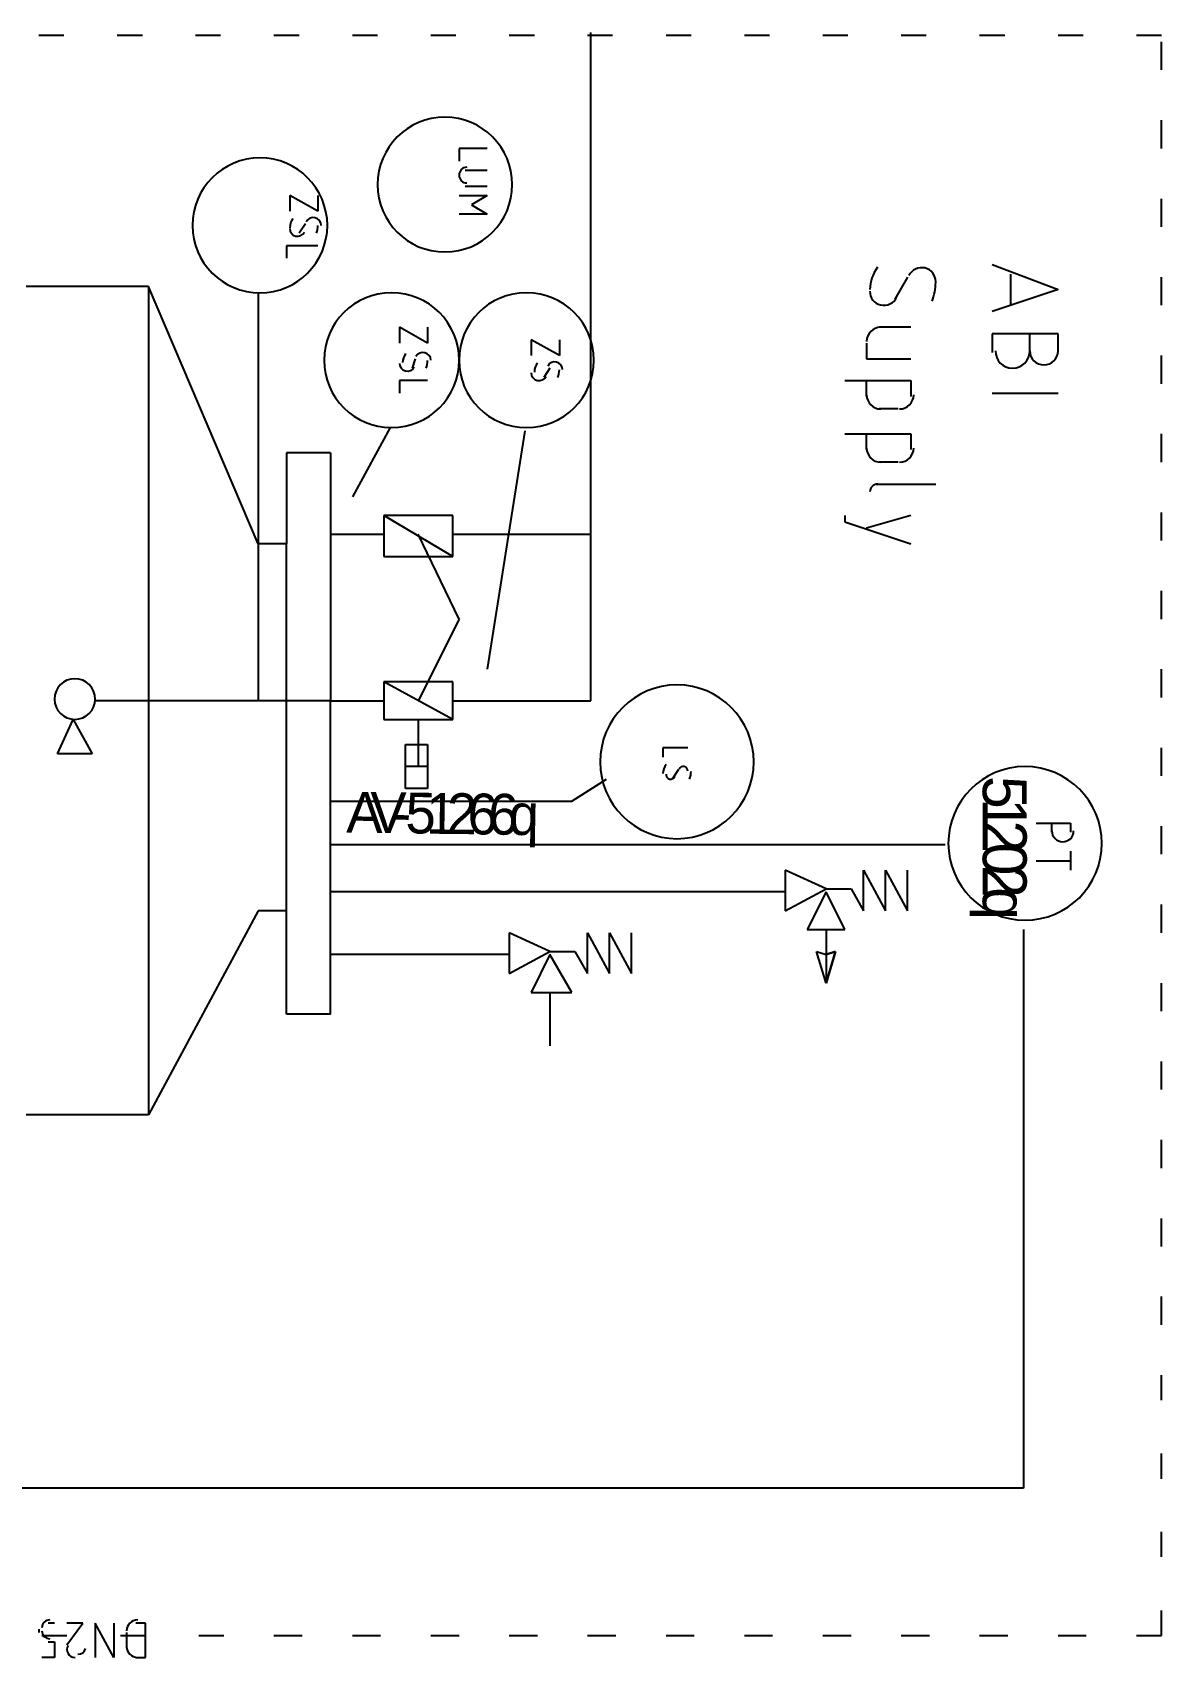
# Model space of a CAD drawing. Header units: millimetres. Extents: x 0 to 33.1, y 1.5 to 45.3.
# Drawn here: x 13.691 to 14.291, y 13.001 to 13.864 of the extents above; entities that cross this region are included whole.
import ezdxf

# ---------------------------------------------------------------- set-up
doc = ezdxf.new("R2010")
doc.units = ezdxf.units.MM
doc.header["$MEASUREMENT"] = 0
doc.layers.get('0').update_dxf_attribs({"linetype": 'CONTINUOUS'})

msp = doc.modelspace()

# ---------------------------------------------------------------- linework, layer by layer
at = {"color": 140, "linetype": 'Continuous'}
for p, q in [((13.7078, 13.8628), (13.6944, 13.8628)), ((13.7495, 13.8628), (13.7361, 13.8628)), ((13.7911, 13.8628), (13.7778, 13.8628)), ((13.8328, 13.8628), (13.8194, 13.8628)), ((13.8745, 13.8628), (13.8611, 13.8628)), ((13.9161, 13.8628), (13.9028, 13.8628)), ((13.9578, 13.8628), (13.9444, 13.8628)), ((13.9994, 13.8628), (13.9861, 13.8628)), ((13.9878, 13.5928), (13.9878, 13.8644)), ((14.0411, 13.8628), (14.0278, 13.8628)), ((14.0828, 13.8628), (14.0694, 13.8628)), ((14.1244, 13.8628), (14.1111, 13.8628)), ((14.1661, 13.8628), (14.1528, 13.8628)), ((14.2078, 13.8628), (14.1944, 13.8628)), ((14.2494, 13.8628), (14.2361, 13.8628)), ((14.2911, 13.8628), (14.2778, 13.8628)), ((14.2911, 13.8445), (14.2911, 13.8594)), ((14.2911, 13.8028), (14.2911, 13.8178)), ((13.9328, 13.8028), (13.9178, 13.8028)), ((13.9178, 13.8028), (13.9178, 13.7961)), ((13.9328, 13.7911), (13.9211, 13.7911)), ((13.9211, 13.7828), (13.9328, 13.7828)), ((13.8428, 13.7694), (13.8278, 13.7778)), ((13.8278, 13.7778), (13.8278, 13.7694)), ((13.8428, 13.7778), (13.8428, 13.7694)), ((13.9178, 13.7778), (13.9328, 13.7778)), ((13.9328, 13.7778), (13.9244, 13.7728)), ((13.9244, 13.7728), (13.9328, 13.7678)), ((14.2911, 13.7611), (14.2911, 13.7761)), ((13.8361, 13.7628), (13.8328, 13.7578)), ((13.9328, 13.7678), (13.9178, 13.7678)), ((13.9878, 13.5094), (13.9878, 13.7544)), ((13.8428, 13.7511), (13.8261, 13.7511)), ((13.8261, 13.7511), (13.8261, 13.7445)), ((14.2011, 13.7411), (14.2361, 13.7278)), ((14.2111, 13.7195), (14.2111, 13.7361)), ((13.7528, 13.7294), (13.6878, 13.7294)), ((13.8111, 13.5928), (13.7528, 13.7294)), ((13.7528, 13.7294), (13.7528, 13.2894)), ((14.1561, 13.7344), (14.1494, 13.7228)), ((14.2361, 13.7278), (14.2011, 13.7161)), ((14.2911, 13.7195), (14.2911, 13.7344)), ((13.8111, 13.7261), (13.8111, 13.5094)), ((13.9011, 13.6994), (13.8861, 13.7078)), ((13.8861, 13.7078), (13.8861, 13.6994)), ((13.9011, 13.7078), (13.9011, 13.6994)), ((13.9711, 13.6928), (13.9561, 13.7011)), ((13.9561, 13.7011), (13.9561, 13.6928)), ((13.9711, 13.7011), (13.9711, 13.6928)), ((14.1578, 13.7078), (14.1411, 13.7078)), ((14.2011, 13.7044), (14.2011, 13.6944)), ((14.2361, 13.7044), (14.2011, 13.7044)), ((14.2211, 13.6944), (14.2211, 13.7044)), ((14.2361, 13.6944), (14.2361, 13.7044)), ((14.1344, 13.6994), (14.1344, 13.6911)), ((14.2911, 13.6778), (14.2911, 13.6928)), ((13.8944, 13.6911), (13.8928, 13.6861)), ((13.9661, 13.6861), (13.9628, 13.6811)), ((14.1344, 13.6911), (14.1578, 13.6911)), ((13.9011, 13.6795), (13.8861, 13.6795)), ((13.8861, 13.6795), (13.8861, 13.6728)), ((14.1228, 13.6795), (14.1578, 13.6795)), ((14.1344, 13.6711), (14.1344, 13.6795)), ((14.1578, 13.6795), (14.1578, 13.6711)), ((14.2011, 13.6728), (14.2361, 13.6728)), ((14.1511, 13.6644), (14.1411, 13.6644)), ((13.8811, 13.6545), (13.8611, 13.6178)), ((13.9528, 13.6528), (13.9328, 13.5261)), ((14.1228, 13.6511), (14.1578, 13.6511)), ((14.1344, 13.6428), (14.1344, 13.6511)), ((14.1578, 13.6511), (14.1578, 13.6428)), ((14.2911, 13.6361), (14.2911, 13.6511)), ((13.8494, 13.6411), (13.8261, 13.6411)), ((13.8261, 13.6411), (13.8261, 13.5928)), ((13.8494, 13.6411), (13.8494, 13.5094)), ((14.1511, 13.6361), (14.1411, 13.6361)), ((14.1394, 13.6245), (14.1711, 13.6245)), ((13.9144, 13.6078), (13.8778, 13.6078)), ((13.8778, 13.6078), (13.8778, 13.5861)), ((13.9144, 13.5861), (13.8778, 13.6078)), ((13.9144, 13.5861), (13.9144, 13.6078)), ((14.1228, 13.6078), (14.1228, 13.6044)), ((14.1578, 13.6078), (14.1344, 13.6011)), ((14.2911, 13.5945), (14.2911, 13.6094)), ((13.8494, 13.5978), (13.8778, 13.5978)), ((13.9178, 13.5528), (13.8961, 13.5978)), ((13.9144, 13.5978), (13.9878, 13.5978)), ((14.1228, 13.6044), (14.1578, 13.5928)), ((13.8261, 13.5928), (13.8111, 13.5928)), ((13.8261, 13.3978), (13.8261, 13.5928)), ((13.8778, 13.5861), (13.9144, 13.5861)), ((14.2911, 13.5528), (14.2911, 13.5678)), ((13.9178, 13.5528), (13.8961, 13.5094)), ((13.9144, 13.5194), (13.8778, 13.5194)), ((13.8778, 13.5194), (13.8778, 13.4995)), ((13.9144, 13.4995), (13.8778, 13.5194)), ((13.9144, 13.4995), (13.9144, 13.5194)), ((14.2911, 13.5111), (14.2911, 13.5261)), ((13.8494, 13.5094), (13.7244, 13.5094)), ((13.8494, 13.5094), (13.8778, 13.5094)), ((13.8494, 13.3428), (13.8494, 13.5094)), ((13.9144, 13.5094), (13.9878, 13.5094)), ((13.7044, 13.4811), (13.7128, 13.4995)), ((13.7128, 13.4995), (13.7228, 13.4811)), ((13.8778, 13.4995), (13.9144, 13.4995)), ((13.8961, 13.4995), (13.8961, 13.4744)), ((13.8894, 13.4861), (13.9011, 13.4861)), ((13.8894, 13.4628), (13.8894, 13.4861)), ((13.9011, 13.4861), (13.9011, 13.4628)), ((13.7228, 13.4811), (13.7044, 13.4811)), ((14.0394, 13.4844), (14.0261, 13.4844)), ((14.0261, 13.4844), (14.0261, 13.4794)), ((14.2911, 13.4695), (14.2911, 13.4844)), ((13.9011, 13.4744), (13.8894, 13.4744)), ((13.9778, 13.4561), (13.9961, 13.4678)), ((14.0344, 13.4728), (14.0311, 13.4678)), ((13.9011, 13.4628), (13.8894, 13.4628)), ((13.8494, 13.4561), (13.9778, 13.4561)), ((14.2244, 13.4444), (14.2428, 13.4444)), ((14.2328, 13.4395), (14.2328, 13.4444)), ((14.2428, 13.4444), (14.2428, 13.4395)), ((14.2911, 13.4278), (14.2911, 13.4428)), ((14.1761, 13.4328), (13.8494, 13.4328)), ((14.2244, 13.4244), (14.2428, 13.4244)), ((14.2428, 13.4295), (14.2428, 13.4194)), ((14.1128, 13.4094), (14.0911, 13.4194)), ((14.0911, 13.4194), (14.0911, 13.3978)), ((14.1328, 13.3978), (14.1328, 13.4194)), ((14.1328, 13.4194), (14.1444, 13.3978)), ((14.1444, 13.3978), (14.1444, 13.4194)), ((14.1444, 13.4194), (14.1561, 13.3978)), ((14.1561, 13.3978), (14.1561, 13.4194)), ((14.0911, 13.4078), (13.8494, 13.4078)), ((14.0911, 13.3978), (14.1128, 13.4094)), ((14.1128, 13.4078), (14.1028, 13.3878)), ((14.1128, 13.4094), (14.1261, 13.4094)), ((14.1228, 13.3878), (14.1128, 13.4078)), ((14.1261, 13.4094), (14.1328, 13.3978)), ((14.2911, 13.3861), (14.2911, 13.4011)), ((13.8111, 13.3978), (13.7528, 13.2894)), ((13.8261, 13.3978), (13.8111, 13.3978)), ((13.8261, 13.3428), (13.8261, 13.3978)), ((13.9661, 13.3761), (13.9444, 13.3861)), ((13.9444, 13.3861), (13.9444, 13.3644)), ((13.9861, 13.3644), (13.9861, 13.3861)), ((13.9861, 13.3861), (13.9978, 13.3644)), ((13.9978, 13.3644), (13.9978, 13.3861)), ((13.9978, 13.3861), (14.0094, 13.3644)), ((14.0094, 13.3644), (14.0094, 13.3861)), ((14.1028, 13.3878), (14.1228, 13.3878)), ((14.1128, 13.3878), (14.1128, 13.3594)), ((14.2178, 13.3878), (14.2178, 13.0911)), ((13.9444, 13.3745), (13.8494, 13.3745)), ((13.9444, 13.3644), (13.9661, 13.3761)), ((13.9661, 13.3745), (13.9561, 13.3544)), ((13.9661, 13.3761), (13.9794, 13.3761)), ((13.9778, 13.3544), (13.9661, 13.3745)), ((13.9794, 13.3761), (13.9861, 13.3644)), ((14.1128, 13.3594), (14.1078, 13.3761)), ((14.1078, 13.3761), (14.1128, 13.3745)), ((14.1128, 13.3594), (14.1178, 13.3761)), ((14.1178, 13.3761), (14.1128, 13.3745)), ((14.1128, 13.3745), (14.1178, 13.3761)), ((14.1178, 13.3761), (14.1128, 13.3594)), ((14.2911, 13.3445), (14.2911, 13.3594)), ((13.9561, 13.3544), (13.9778, 13.3544)), ((13.9661, 13.3544), (13.9661, 13.3261)), ((13.8494, 13.3428), (13.8261, 13.3428)), ((14.2911, 13.3028), (14.2911, 13.3178)), ((13.7528, 13.2894), (13.6878, 13.2894)), ((14.2911, 13.2611), (14.2911, 13.2761)), ((14.2911, 13.2195), (14.2911, 13.2344)), ((14.2911, 13.1778), (14.2911, 13.1928)), ((14.2911, 13.1378), (14.2911, 13.1511)), ((14.2911, 13.0961), (14.2911, 13.1094)), ((14.2178, 13.0911), (13.5828, 13.0911)), ((14.2911, 13.0545), (14.2911, 13.0678)), ((14.2911, 13.0128), (14.2911, 13.0261)), ((13.6961, 13.0128), (13.7094, 13.0128)), ((13.7378, 13.0128), (13.7511, 13.0128)), ((13.7795, 13.0128), (13.7928, 13.0128)), ((13.8194, 13.0128), (13.8344, 13.0128)), ((13.8611, 13.0128), (13.8761, 13.0128)), ((13.9028, 13.0128), (13.9178, 13.0128)), ((13.9444, 13.0128), (13.9594, 13.0128)), ((13.9861, 13.0128), (14.0011, 13.0128)), ((14.0278, 13.0128), (14.0428, 13.0128)), ((14.0694, 13.0128), (14.0844, 13.0128)), ((14.1111, 13.0128), (14.1261, 13.0128)), ((14.1528, 13.0128), (14.1678, 13.0128)), ((14.1944, 13.0128), (14.2094, 13.0128)), ((14.2361, 13.0128), (14.2511, 13.0128)), ((14.2778, 13.0128), (14.2911, 13.0128))]:
    msp.add_line(p, q, dxfattribs=at)
at = {"color": 0, "linetype": 'Continuous'}
for p, q in [((13.7028, 13.0194), (13.6994, 13.0194)), ((13.7094, 13.0078), (13.7178, 13.0194)), ((13.7178, 13.0194), (13.7094, 13.0194)), ((13.7344, 13.0011), (13.7244, 13.0194)), ((13.7244, 13.0194), (13.7244, 13.0011)), ((13.7344, 13.0194), (13.7344, 13.0011)), ((13.7511, 13.0194), (13.7461, 13.0194)), ((13.7511, 13.0011), (13.7511, 13.0194)), ((13.6944, 13.0161), (13.6944, 13.0144)), ((13.7411, 13.0144), (13.7411, 13.0061)), ((13.6994, 13.0094), (13.7028, 13.0094)), ((13.7028, 13.0094), (13.7028, 13.0011)), ((13.7028, 13.0011), (13.6961, 13.0011)), ((13.7461, 13.0011), (13.7511, 13.0011))]:
    msp.add_line(p, q, dxfattribs=at)
at = {"color": 140, "linetype": 'Continuous'}
for points in [[(13.9103, 13.8194), (13.8904, 13.8194), (13.8745, 13.8034), (13.8745, 13.7836)], [(13.9461, 13.7836), (13.9461, 13.8034), (13.93, 13.8194), (13.9103, 13.8194)], [(13.812, 13.7978), (13.7922, 13.7978), (13.7761, 13.7817), (13.7761, 13.7619)], [(13.8478, 13.7619), (13.8478, 13.7817), (13.8318, 13.7978), (13.812, 13.7978)], [(13.9219, 13.7928), (13.9196, 13.7928), (13.9178, 13.791), (13.9178, 13.7886)], [(13.9178, 13.7886), (13.9178, 13.7863), (13.9196, 13.7844), (13.9219, 13.7845)], [(13.8745, 13.7836), (13.8745, 13.7638), (13.8904, 13.7478), (13.9103, 13.7478)], [(13.9103, 13.7478), (13.93, 13.7478), (13.9461, 13.7638), (13.9461, 13.7836)], [(13.7761, 13.7619), (13.7761, 13.7421), (13.7922, 13.7261), (13.812, 13.7261)], [(13.812, 13.7261), (13.8318, 13.7261), (13.8478, 13.7421), (13.8478, 13.7619)], [(13.8294, 13.7655), (13.8284, 13.7641), (13.8279, 13.7624), (13.8278, 13.7607)], [(13.8413, 13.766), (13.8394, 13.7664), (13.8375, 13.7656), (13.8366, 13.7638)], [(13.8445, 13.7619), (13.8445, 13.7638), (13.8432, 13.7655), (13.8413, 13.766)], [(13.842, 13.7578), (13.8425, 13.7591), (13.8428, 13.7604), (13.8428, 13.7618)], [(13.8278, 13.7603), (13.8278, 13.7584), (13.8291, 13.7567), (13.8309, 13.7562)], [(13.8309, 13.7562), (13.8328, 13.7558), (13.8347, 13.7567), (13.8357, 13.7584)], [(14.1401, 13.7397), (14.1376, 13.7362), (14.1363, 13.7321), (14.1361, 13.7279)], [(14.1654, 13.7393), (14.1619, 13.74), (14.1585, 13.7384), (14.1569, 13.7353)], [(14.1711, 13.732), (14.1711, 13.7355), (14.1688, 13.7384), (14.1654, 13.7393)], [(14.1361, 13.7269), (14.1361, 13.7235), (14.1385, 13.7204), (14.1418, 13.7197)], [(14.1692, 13.7216), (14.1704, 13.7248), (14.1711, 13.7283), (14.1711, 13.7317)], [(13.8819, 13.7261), (13.8621, 13.7261), (13.8461, 13.7101), (13.8461, 13.6903)], [(13.9178, 13.6903), (13.9178, 13.7101), (13.9018, 13.7261), (13.8819, 13.7261)], [(13.9536, 13.7261), (13.9337, 13.7261), (13.9178, 13.7101), (13.9178, 13.6903)], [(13.9894, 13.6903), (13.9894, 13.7101), (13.9735, 13.7261), (13.9536, 13.7261)], [(14.1418, 13.7197), (14.1453, 13.7189), (14.1488, 13.7205), (14.1503, 13.7236)], [(14.1419, 13.7078), (14.1378, 13.7078), (14.1344, 13.7044), (14.1344, 13.7003)], [(13.8894, 13.6938), (13.8885, 13.6924), (13.8879, 13.6908), (13.8878, 13.689)], [(13.8996, 13.6943), (13.8978, 13.6948), (13.8958, 13.6939), (13.8949, 13.6922)], [(13.9028, 13.6903), (13.9028, 13.6922), (13.9015, 13.6938), (13.8996, 13.6943)], [(14.2028, 13.6953), (14.2028, 13.6902), (14.2068, 13.6861), (14.2119, 13.6861)], [(14.2119, 13.6861), (14.2171, 13.6861), (14.2211, 13.6902), (14.2211, 13.6953)], [(14.2211, 13.6953), (14.2211, 13.6911), (14.2244, 13.6878), (14.2286, 13.6878)], [(14.2286, 13.6878), (14.2328, 13.6878), (14.2361, 13.6911), (14.2361, 13.6953)], [(13.8461, 13.6903), (13.8461, 13.6705), (13.8621, 13.6545), (13.8819, 13.6545)], [(13.8819, 13.6545), (13.9018, 13.6545), (13.9178, 13.6705), (13.9178, 13.6903)], [(13.8861, 13.6886), (13.8861, 13.6867), (13.8874, 13.685), (13.8893, 13.6846)], [(13.8893, 13.6846), (13.8911, 13.6841), (13.8931, 13.685), (13.894, 13.6867)], [(13.9003, 13.6861), (13.9008, 13.6874), (13.9011, 13.6888), (13.9011, 13.6901)], [(13.9178, 13.6903), (13.9178, 13.6705), (13.9337, 13.6545), (13.9536, 13.6545)], [(13.9536, 13.6545), (13.9735, 13.6545), (13.9894, 13.6705), (13.9894, 13.6903)], [(13.9561, 13.6836), (13.9561, 13.6817), (13.9574, 13.68), (13.9593, 13.6796)], [(13.9594, 13.6888), (13.9585, 13.6874), (13.9578, 13.6858), (13.9578, 13.684)], [(13.9696, 13.6893), (13.9678, 13.6898), (13.9658, 13.6889), (13.9649, 13.6872)], [(13.9728, 13.6853), (13.9728, 13.6872), (13.9715, 13.6889), (13.9696, 13.6893)], [(13.9703, 13.6812), (13.9708, 13.6824), (13.9711, 13.6838), (13.9711, 13.6851)], [(13.9593, 13.6796), (13.9611, 13.6791), (13.9631, 13.68), (13.964, 13.6817)], [(14.1344, 13.6719), (14.1344, 13.6678), (14.1378, 13.6644), (14.1419, 13.6644)], [(14.1519, 13.6644), (14.1561, 13.6644), (14.1594, 13.6678), (14.1594, 13.6719)], [(14.1344, 13.6436), (14.1344, 13.6395), (14.1378, 13.6361), (14.1419, 13.6361)], [(14.1519, 13.6361), (14.1561, 13.6361), (14.1594, 13.6395), (14.1594, 13.6436)], [(14.1403, 13.6245), (14.1379, 13.6245), (14.1361, 13.6226), (14.1361, 13.6203)], [(13.7136, 13.5211), (13.7076, 13.5211), (13.7028, 13.5163), (13.7028, 13.5102)], [(13.7244, 13.5102), (13.7244, 13.5163), (13.7196, 13.5211), (13.7136, 13.5211)], [(14.0336, 13.5178), (14.0111, 13.5178), (13.9928, 13.4995), (13.9928, 13.4769)], [(14.0744, 13.4769), (14.0744, 13.4995), (14.0561, 13.5178), (14.0336, 13.5178)], [(13.7028, 13.5102), (13.7028, 13.5043), (13.7076, 13.4995), (13.7136, 13.4995)], [(13.7136, 13.4995), (13.7196, 13.4995), (13.7244, 13.5043), (13.7244, 13.5102)], [(13.9928, 13.4769), (13.9928, 13.4544), (14.0111, 13.4361), (14.0336, 13.4361)], [(14.0336, 13.4361), (14.0561, 13.4361), (14.0744, 13.4544), (14.0744, 13.4769)], [(14.0278, 13.4755), (14.0268, 13.4741), (14.0263, 13.4724), (14.0261, 13.4707)], [(14.0278, 13.4703), (14.0278, 13.4691), (14.0285, 13.4681), (14.0297, 13.4678)], [(14.0297, 13.4678), (14.0308, 13.4676), (14.0319, 13.4681), (14.0325, 13.4691)], [(14.0375, 13.4744), (14.0364, 13.4747), (14.0353, 13.4741), (14.0347, 13.4731)], [(14.0394, 13.4719), (14.0394, 13.4731), (14.0387, 13.4741), (14.0375, 13.4744)], [(14.0403, 13.4678), (14.0408, 13.4691), (14.0411, 13.4704), (14.0411, 13.4718)], [(14.2186, 13.4744), (14.1961, 13.4744), (14.1778, 13.4562), (14.1778, 13.4336)], [(14.2594, 13.4336), (14.2594, 13.4562), (14.2411, 13.4744), (14.2186, 13.4744)], [(14.1778, 13.4336), (14.1778, 13.4111), (14.1961, 13.3928), (14.2186, 13.3928)], [(14.2186, 13.3928), (14.2411, 13.3928), (14.2594, 13.4111), (14.2594, 13.4336)], [(14.2328, 13.4403), (14.2328, 13.4371), (14.2354, 13.4345), (14.2386, 13.4345)], [(14.2386, 13.4345), (14.2418, 13.4344), (14.2444, 13.437), (14.2444, 13.4402)]]:
    msp.add_open_spline(points, degree=3, dxfattribs=at)
at = {"color": 0, "linetype": 'Continuous'}
for points in [[(13.7003, 13.0211), (13.698, 13.0211), (13.6961, 13.0193), (13.6961, 13.0169)], [(13.747, 13.0211), (13.7437, 13.0211), (13.7411, 13.0185), (13.7411, 13.0153)], [(13.6961, 13.0153), (13.6961, 13.013), (13.698, 13.0111), (13.7003, 13.0111)], [(13.7101, 13.0075), (13.7092, 13.0062), (13.7092, 13.0046), (13.71, 13.0033)], [(13.71, 13.0033), (13.7107, 13.0019), (13.7121, 13.0011), (13.7137, 13.0011)], [(13.7152, 13.0028), (13.7171, 13.0028), (13.7188, 13.004), (13.7193, 13.0058)], [(13.7411, 13.0069), (13.7411, 13.0038), (13.7437, 13.0011), (13.747, 13.0011)]]:
    msp.add_open_spline(points, degree=3, dxfattribs=at)

# ---------------------------------------------------------------- texts
at = {"color": 140}
for s, height, rotation, p in [('5', 0.023333, 270, (14.1961, 13.4694)), ('A', 0.021667, 359.061, (13.8578, 13.4394)), ('V', 0.021667, 359.061, (13.8703, 13.4393)), ('5', 0.021667, 359.061, (13.8892, 13.439)), ('1', 0.021667, 359.061, (13.9001, 13.4388)), ('2', 0.021667, 359.061, (13.9111, 13.4387)), ('6', 0.021667, 359.061, (13.9221, 13.4385)), ('6', 0.021667, 359.061, (13.9331, 13.4384)), ('q', 0.021667, 359.061, (13.944, 13.4382)), ('1', 0.023333, 270, (14.1961, 13.4576)), ('-', 0.021667, 359.061, (13.8826, 13.4391)), ('2', 0.023333, 270, (14.1961, 13.4458)), ('0', 0.023333, 270, (14.1961, 13.434)), ('2', 0.023333, 270, (14.1961, 13.4221)), ('q', 0.023333, 270, (14.1961, 13.4103))]:
    msp.add_text(s, height=height, rotation=rotation, dxfattribs=at).set_placement(p)

doc.saveas('drawing.dxf')
